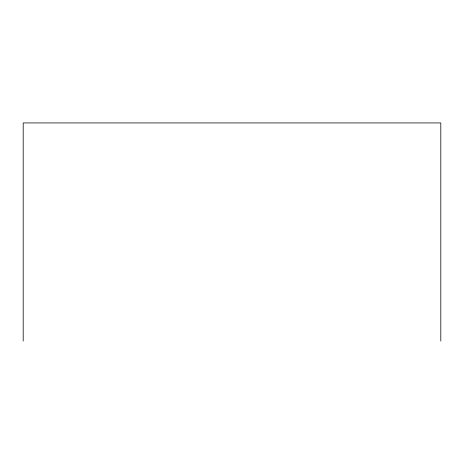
<?xml version="1.0" encoding="UTF-8"?>
<svg xmlns="http://www.w3.org/2000/svg" width="464" height="464" viewBox="0 0 464 464"><rect width="100%" height="100%" fill="white"/><g stroke="black" fill="none" stroke-linecap="round" stroke-linejoin="round"><path stroke-width="0.7" d="M440.8 341.063L440.8 122.937L23.2 122.937L23.2 341.063"/></g></svg>
